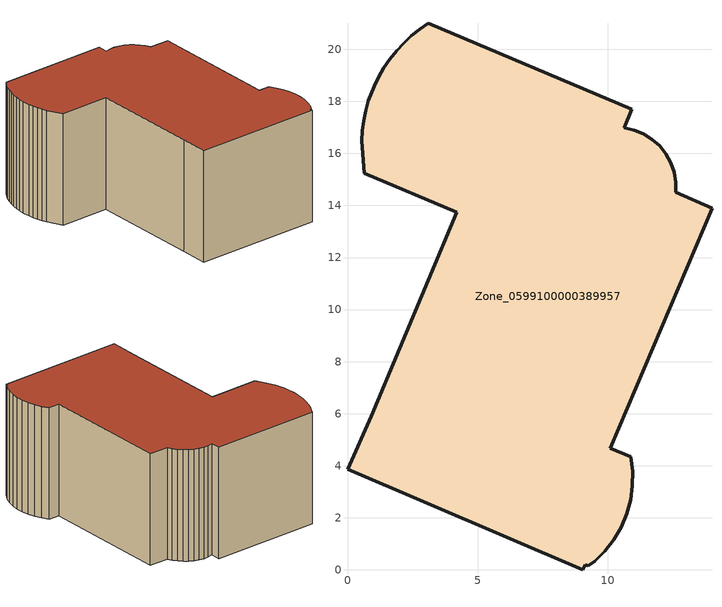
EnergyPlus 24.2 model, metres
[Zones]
Zone_0599100000389957
 floor ground (C_G): 9.49,0.33 9.25,0.15 9.13,0.2 9.04,0 0,3.86 0.9,5.9 4.2,13.74 0.64,15.24 0.54,16.48 0.56,16.87 0.62,17.26 0.7,17.64 0.81,18.01 1.02,18.57 1.2,18.94 1.4,19.29 1.63,19.62 1.88,19.94 2.16,20.24 2.45,20.52 2.77,20.77 3.1,21.01 10.92,17.7 10.62,16.98 11.01,16.9 11.37,16.75 11.7,16.55 11.99,16.29 12.23,15.99 12.42,15.65 12.54,15.28 12.61,14.9 12.6,14.51 14,13.89 10.08,4.68 10.88,4.35 10.95,3.79 10.95,3.24 10.87,2.69 10.73,2.15 10.51,1.64 10.23,1.16 9.88,0.72 z0
 wall outside (C_F): 2.45,20.52 2.16,20.24 1.88,19.94 1.63,19.62 1.4,19.29 1.2,18.94 1.02,18.57 0.81,18.01 0.7,17.64 0.62,17.26 0.56,16.87 0.54,16.48 0.64,15.24 4.2,13.74 0.9,5.9 0,3.86 9.04,0 9.13,0.2 9.25,0.15 9.49,0.33 9.88,0.72 10.23,1.16 10.51,1.64 10.73,2.15 10.87,2.69 10.95,3.24 10.95,3.79 10.88,4.35 10.08,4.68 14,13.89 12.6,14.51 12.61,14.9 12.54,15.28 12.42,15.65 12.23,15.99 11.99,16.29 11.7,16.55 11.37,16.75 11.01,16.9 10.62,16.98 10.92,17.7 3.1,21.01 2.77,20.77 2.45,20.52 z0:8.74
 roof outside (C_R): 9.25,0.15 9.49,0.33 9.88,0.72 10.23,1.16 10.51,1.64 10.73,2.15 10.87,2.69 10.95,3.24 10.95,3.79 10.88,4.35 10.08,4.68 14,13.89 12.6,14.51 12.61,14.9 12.54,15.28 12.42,15.65 12.23,15.99 11.99,16.29 11.7,16.55 11.37,16.75 11.01,16.9 10.62,16.98 10.92,17.7 3.1,21.01 2.77,20.77 2.45,20.52 2.16,20.24 1.88,19.94 1.63,19.62 1.4,19.29 1.2,18.94 1.02,18.57 0.81,18.01 0.7,17.64 0.62,17.26 0.56,16.87 0.54,16.48 0.64,15.24 4.2,13.74 0.9,5.9 0,3.86 9.04,0 9.13,0.2 z8.74
[BUILDING]
Pand.0599100000389957: North Axis=0; Terrain=City; Loads Convergence Tolerance Value=0.04; Temperature Convergence Tolerance Value=0.4; Solar Distribution=FullExterior; Maximum Number of Warmup Days=25; Minimum Number of Warmup Days=1
[Site:Location]
Rotterdam.The.Hague.AP_ZH_NLD Design_Conditions: Latitude=51.96; Longitude=4.45; Time Zone=1; Elevation=-4.5
[SITE:GROUNDTEMPERATURE:BUILDINGSURFACE]
18, 18, 18, 18, 18, 18, 18, 18, 18, 18, 18, 18
[MATERIAL] Thermal Absorptance=0.9; Solar Absorptance=0.7; Visible Absorptance=0.7
Name | Roughness | Thickness | Conductivity | Density | Specific Heat
G.D.1992-2005 | MediumSmooth | 0.15 | 0.06 | 540 | 1210
F.D.1992-2005 | Rough | 0.3 | 0.12 | 1920 | 840
R.D.1992-2005 | MediumRough | 0.2 | 0.08 | 1500 | 1000
[CONSTRUCTION]
C_G: G.D.1992-2005
C_F: F.D.1992-2005
C_R: R.D.1992-2005
[ZONE]
Zone_0599100000389957: Type=1; Multiplier=1; Ceiling Height=Autocalculate; Volume=Autocalculate; Floor Area=autocalculate; Part of Total Floor Area=Yes
[ZONEINFILTRATION:DESIGNFLOWRATE]
Infil_Zone_0599100000389957: Zone or ZoneList or Space or SpaceList=Zone_0599100000389957; Schedule=AlwaysOn; Design Flow Rate Calculation Method=Flow/Area; Flow Rate per Floor Area=0.0021; Constant Term Coefficient=1; Temperature Term Coefficient=0; Velocity Term Coefficient=0; Velocity Squared Term Coefficient=0
[HVACTEMPLATE:ZONE:IDEALLOADSAIRSYSTEM]
Zone_0599100000389957: Maximum Heating Supply Air Temperature=50; Minimum Cooling Supply Air Temperature=13; Maximum Heating Supply Air Humidity Ratio=0.0156; Minimum Cooling Supply Air Humidity Ratio=0.0077; Heating Limit=NoLimit; Cooling Limit=NoLimit; Dehumidification Control Type=ConstantSensibleHeatRatio; Cooling Sensible Heat Ratio=0.7; Dehumidification Setpoint=60; Humidification Control Type=None; Humidification Setpoint=30; Outdoor Air Method=None; Outdoor Air Flow Rate per Person=0.00944; Outdoor Air Flow Rate per Zone Floor Area=0; Outdoor Air Flow Rate per Zone=0; Demand Controlled Ventilation Type=None; Outdoor Air Economizer Type=NoEconomizer; Heat Recovery Type=None; Sensible Heat Recovery Effectiveness=0.7; Latent Heat Recovery Effectiveness=0.65
[ZONECONTROL:THERMOSTAT]
ThermostatControl_Zone_0599100000389957: Zone or ZoneList=Zone_0599100000389957; Control Type Schedule=DualSetpointControlType; Control 1=Thermostat_Zone_0599100000389957; Temperature Difference Between Cutout And Setpoint=0
[THERMOSTATSETPOINT:DUALSETPOINT]
Thermostat_Zone_0599100000389957: Heating Setpoint Temperature Schedule=HeatingSetpoint_Zone_0599100000389957; Cooling Setpoint Temperature Schedule=CoolingSetpoint_Zone_0599100000389957
[SCHEDULE:COMPACT]
HeatingSetpoint_Zone_0599100000389957: Through: 12/31, For: AllDays, Until: 24:00, 21
CoolingSetpoint_Zone_0599100000389957: Through: 12/31, For: AllDays, Until: 24:00, 24
DualSetpointControlType: Through: 12/31, For: AllDays, Until: 24:00, 4
AlwaysOn: Through: 12/31, For: AllDays, Until: 24:00, 1
